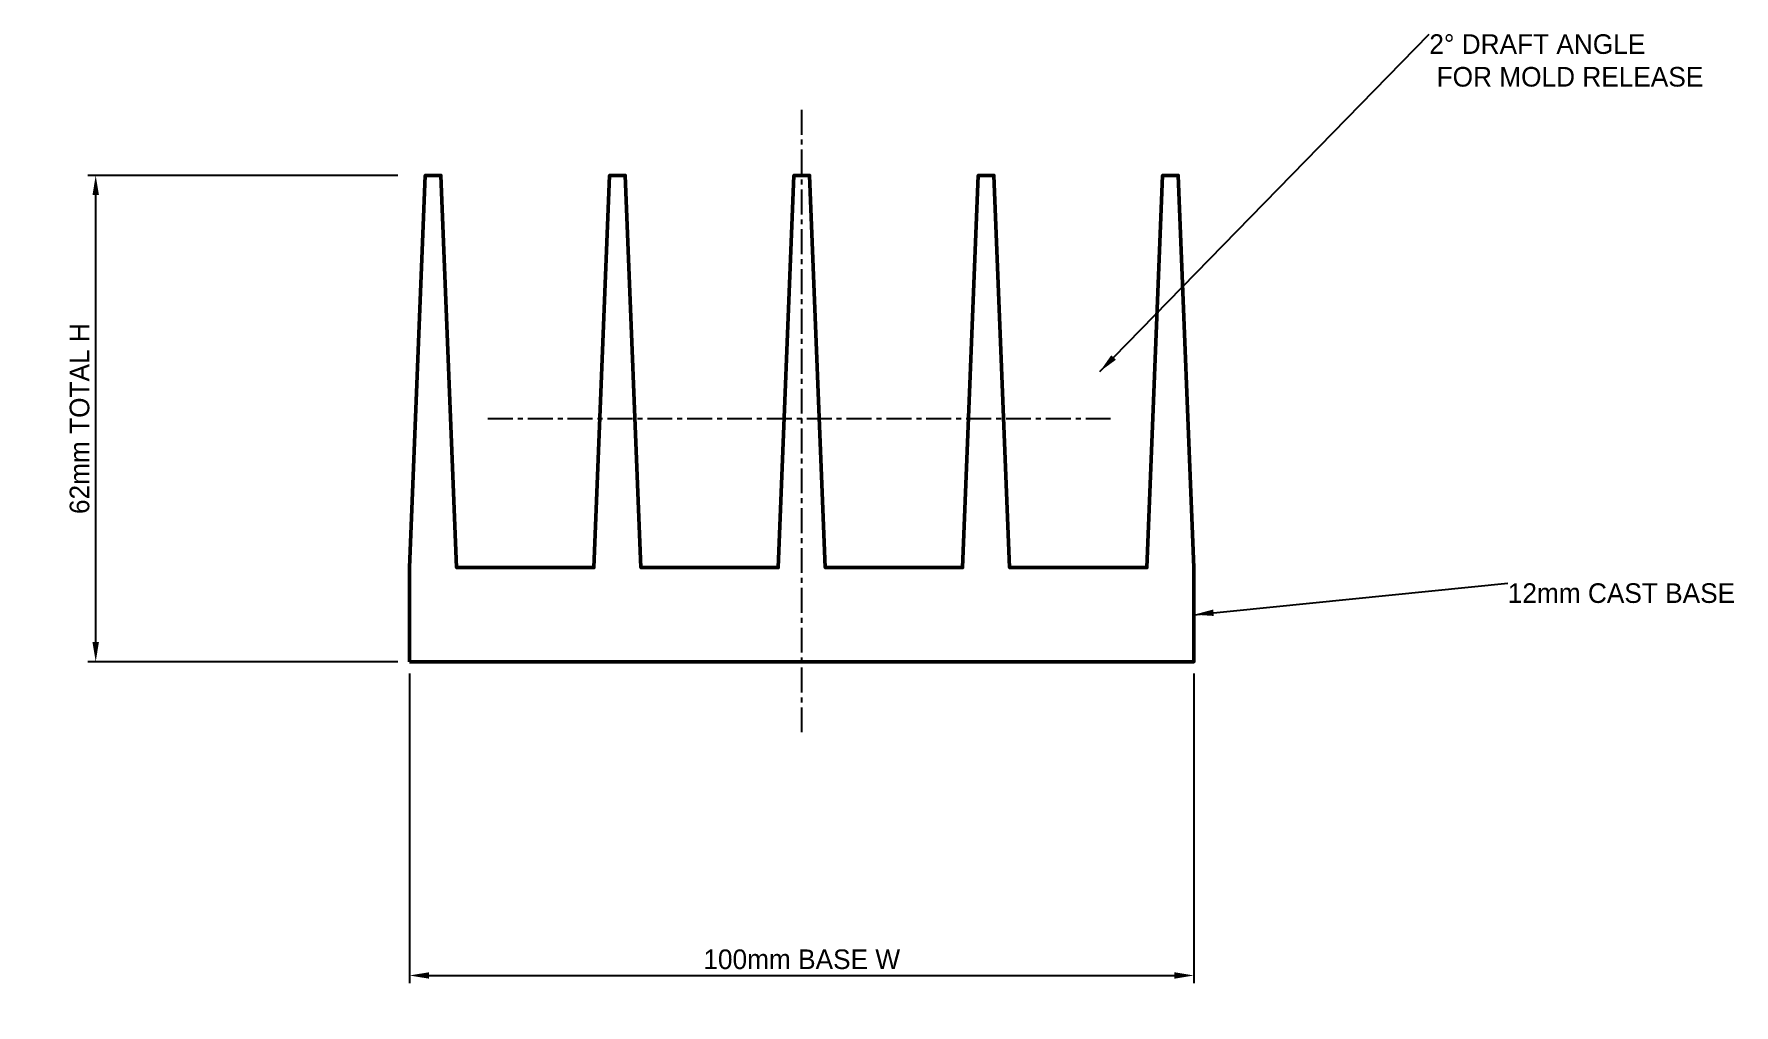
# Model space of a CAD drawing. Header units: metres. Extents: x -48 to 169, y -44 to 80.
import ezdxf

# ---------------------------------------------------------------- set-up
doc = ezdxf.new("R2010")
doc.units = ezdxf.units.M
doc.linetypes.add('CENTER', pattern=[5.08, 3.175, -0.635, 0.635, -0.635])
for name, color, linetype, lineweight in [('CENTERLINES', 7, 'CENTER', 25), ('DIMENSIONS', 7, 'Continuous', 25), ('GEOMETRY', 7, 'Continuous', 50)]:
    doc.layers.add(name, color=color, linetype=linetype, lineweight=lineweight)
doc.dimstyles.new('ENGINEERING_STYLE', dxfattribs={"dimtxt": 2.5, "dimasz": 2.5, "dimexe": 1, "dimexo": 1.5, "dimgap": 0.8, "dimtad": 1, "dimcen": 2.5, "dimazin": 3, "dimtfac": 1, "dimtmove": 0, "dimatfit": 3, "dimtfill": 1})

msp = doc.modelspace()

# ---------------------------------------------------------------- linework, layer by layer
at = {"layer": 'CENTERLINES'}
for p, q in [((50, -9), (50, 71)), ((10, 31), (90, 31))]:
    msp.add_line(p, q, dxfattribs=at)
at = {"layer": 'GEOMETRY'}
msp.add_lwpolyline([(0, 0), (100, 0), (100, 12), (98, 62), (96, 62), (94, 12), (76.5, 12), (74.5, 62), (72.5, 62), (70.5, 12), (53, 12), (51, 62), (49, 62), (47, 12), (29.5, 12), (27.5, 62), (25.5, 62), (23.5, 12), (6, 12), (4, 62), (2, 62), (0, 12), (0, 12)], close=True, dxfattribs=at)

# ---------------------------------------------------------------- texts
at = {"layer": 'DIMENSIONS', "char_height": 2.5, "attachment_point": 1}
for s, insert in [('2%%D DRAFT ANGLE\\P FOR MOLD RELEASE', (130, 80)), ('12mm CAST BASE', (140, 10))]:
    msp.add_mtext(s, dxfattribs=dict(at, insert=insert))

# ---------------------------------------------------------------- leaders
at = {"layer": 'DIMENSIONS'}
for points in [[(88, 37), (130, 80)], [(100, 6), (140, 10)]]:
    msp.add_leader(points, dimstyle='ENGINEERING_STYLE', dxfattribs=at)

# ---------------------------------------------------------------- next in the draw order: dimensions: what is measured, and where the dimension line sits
msp.add_linear_dim(base=(0, -40), p1=(0, 0), p2=(100, 0), text='100mm BASE W', dimstyle='ENGINEERING_STYLE', dxfattribs=at).render()

# ---------------------------------------------------------------- next in the draw order: dimensions: what is measured, and where the dimension line sits
msp.add_linear_dim(base=(-40, 0), p1=(0, 0), p2=(0, 62), angle=90, text='62mm TOTAL H', dimstyle='ENGINEERING_STYLE', dxfattribs=at).render()

doc.saveas('drawing.dxf')
